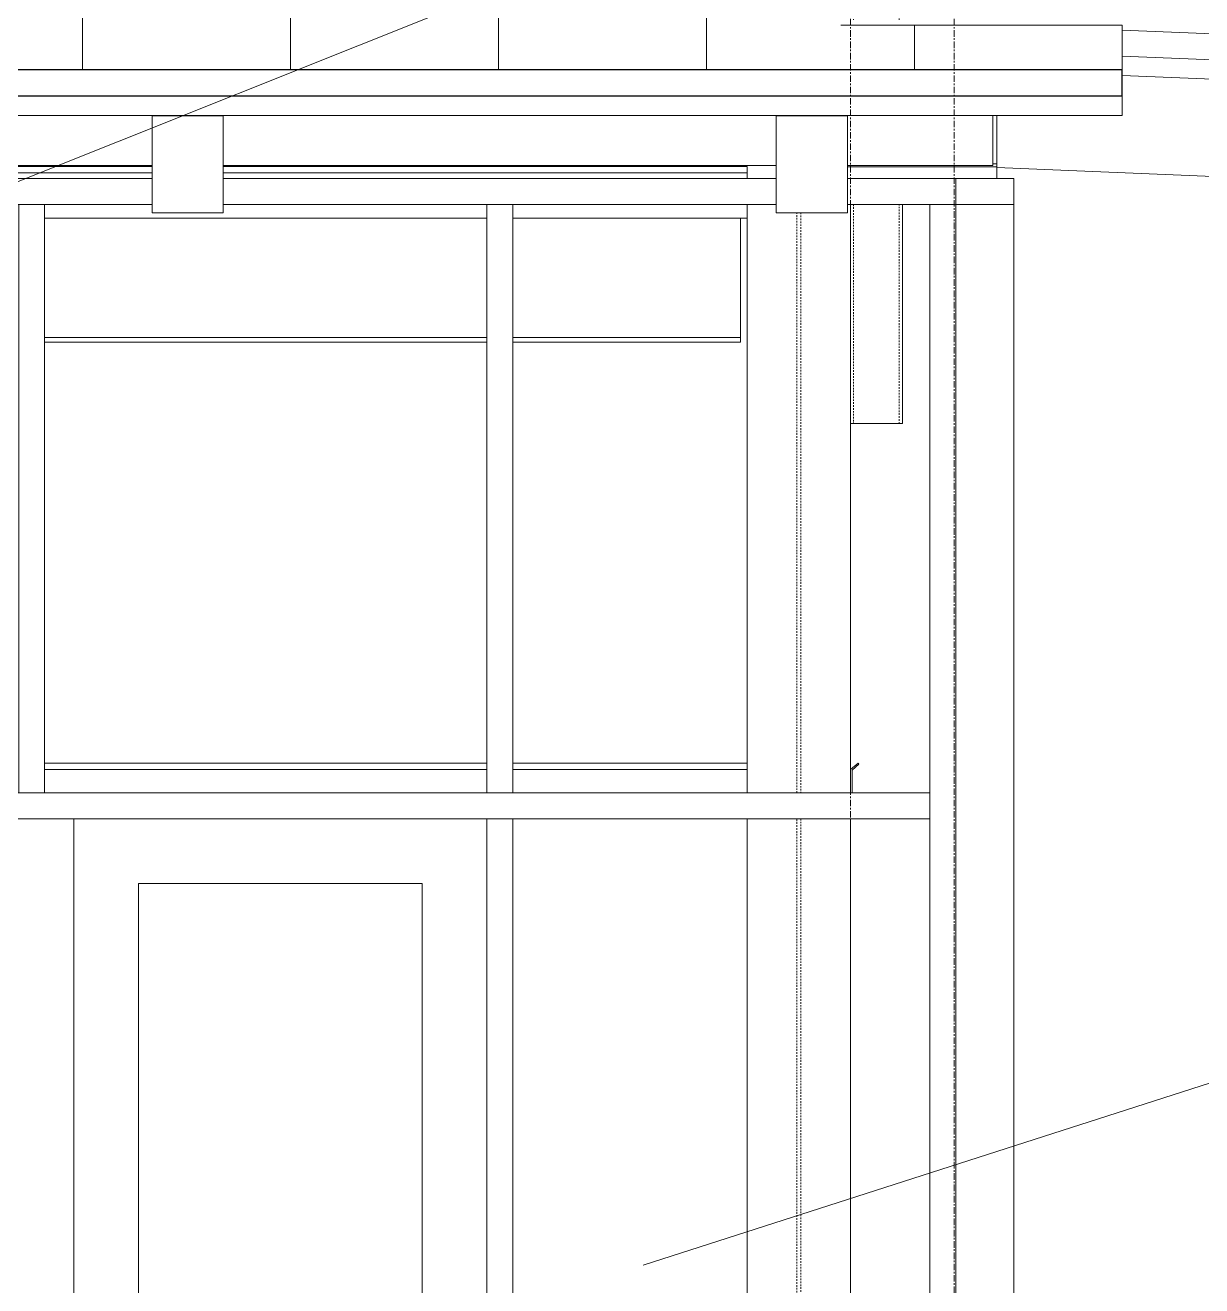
# Model space of a CAD drawing. Header units: inches. Extents: x 20230 to 40520, y -638 to 835.
# Drawn here: x 22723.5 to 22814.5, y 59.9 to 157.4 of the extents above; entities that cross this region are included whole.
import ezdxf

# ---------------------------------------------------------------- set-up
doc = ezdxf.new("R2010")
doc.units = ezdxf.units.IN
doc.header["$MEASUREMENT"] = 0
doc.linetypes.add('Grid Line 1_2_', pattern=[0.875, 0.5, -0.125, 0.125, -0.125])
doc.linetypes.add('Hidden 1_8_', pattern=[0.1875, 0.125, -0.0625])
for name, color, linetype, lineweight in [('A-ANNO-KEYN', 231, 'Continuous', 9), ('A-DOOR', 31, 'Continuous', 9), ('A-GLAZ-CWMG', 51, 'Continuous', 9), ('A-ROOF', 132, 'Continuous', 9), ('A-ROOF-PATT', 132, 'Continuous', 9), ('A-WALL', 113, 'Continuous', 9), ('A-WALL-PATT', 111, 'Continuous', 9), ('I-WALL', 2, 'Continuous', 9), ('S-BEAM', 12, 'Continuous', 9), ('S-COLS', 52, 'Continuous', 9), ('S-GRID', 1, 'Continuous', 9)]:
    doc.layers.add(name, color=color, linetype=linetype, lineweight=lineweight)

# ---------------------------------------------------------------- blocks, each defined once
blk = doc.blocks.new('Girt_C - 8_D-1405486-Elevation - West')
at = {"layer": 'S-BEAM'}
for p, q in [((22724.99, 100.302), (22759.178, 100.302)), ((22759.178, 99.82), (22724.99, 99.82)), ((22761.178, 100.302), (22779.303, 100.302)), ((22779.303, 99.82), (22761.178, 99.82)), ((22779.303, 100.302), (22779.303, 99.82)), ((22779.303, 99.82), (22779.303, 98))]:
    blk.add_line(p, q, dxfattribs=at)
blk = doc.blocks.new('W-Wide Flange-Column - B4_C-1389226-Elevation - West')
at = {"layer": 'S-COLS'}
for p, q in [((22779.303, 142.438), (22779.303, 100.303)), ((22787.303, 126.549), (22787.303, 98)), ((22779.303, 96), (22779.303, 2)), ((22787.303, 96), (22787.303, 2))]:
    blk.add_line(p, q, dxfattribs=at)
at = {"layer": 'S-COLS', "linetype": 'Hidden 1_8_'}
for p, q in [((22783.147, 98), (22783.147, 142.857)), ((22783.459, 142.857), (22783.459, 98)), ((22783.147, 2), (22783.147, 96)), ((22783.459, 96), (22783.459, 2))]:
    blk.add_line(p, q, dxfattribs=at)
blk = doc.blocks.new('Girt_C - 8_D-1472944-Elevation - West')
at = {"layer": 'S-BEAM'}
for p, q in [((22787.878, 100.303), (22787.303, 99.82)), ((22787.303, 99.82), (22787.303, 98)), ((22787.412, 99.769), (22787.949, 100.22)), ((22787.412, 98), (22787.412, 99.769)), ((22787.949, 100.22), (22787.878, 100.303))]:
    blk.add_line(p, q, dxfattribs=at)
blk = doc.blocks.new('HSS-Hollow Structural Section-Column - HSS4X4X1_4-1208398-Elevation - West')
at = {"layer": 'S-COLS', "linetype": 'Hidden 1_8_'}
for p, q in [((22787.536, 158.5), (22787.536, 157.76)), ((22791.07, 157.76), (22791.07, 158.5)), ((22787.536, 143.5), (22787.536, 126.549)), ((22791.07, 126.549), (22791.07, 143.5))]:
    blk.add_line(p, q, dxfattribs=at)
blk = doc.blocks.new('W-Wide Flange - W12X19-1098423-Elevation - West')
at = {"layer": 'S-BEAM'}
for p, q in [((22778.803, 142.438), (22778.803, 133.727)), ((22778.803, 133.727), (22778.803, 133.202)), ((22724.99, 133.202), (22759.178, 133.202)), ((22724.99, 132.852), (22759.178, 132.852)), ((22761.178, 133.202), (22778.803, 133.202)), ((22761.178, 132.852), (22778.803, 132.852)), ((22778.803, 133.202), (22778.803, 132.852))]:
    blk.add_line(p, q, dxfattribs=at)
blk = doc.blocks.new('Rectangular Mullion - Exterior 2_ x 4_5_-1142379-Elevation - West')
at = {"layer": 'A-GLAZ-CWMG'}
for p, q in [((22795.428, 2), (22795.428, 97)), ((22799.928, 97), (22799.928, 2)), ((22799.928, 2), (22795.428, 2))]:
    blk.add_line(p, q, dxfattribs=at)
blk = doc.blocks.new('Rectangular Mullion - Exterior 2_ x 4_5_-1142380-Elevation - West')
at = {"layer": 'A-GLAZ-CWMG'}
for p, q in [((22795.428, 143.5), (22799.928, 143.5)), ((22795.428, 97), (22795.428, 143.5)), ((22799.928, 143.5), (22799.928, 97))]:
    blk.add_line(p, q, dxfattribs=at)
blk = doc.blocks.new('Rectangular Mullion - Exterior 2_ x 4_5_-1142387-Elevation - West')
at = {"layer": 'A-GLAZ-CWMG'}
for p, q in [((22793.428, 97), (22793.428, 2)), ((22795.428, 2), (22795.428, 97)), ((22795.428, 2), (22793.428, 2))]:
    blk.add_line(p, q, dxfattribs=at)
blk = doc.blocks.new('Rectangular Mullion - Exterior 2_ x 4_5_-1142388-Elevation - West')
at = {"layer": 'A-GLAZ-CWMG'}
for p, q in [((22793.428, 143.5), (22795.428, 143.5)), ((22793.428, 143.5), (22793.428, 97)), ((22795.428, 97), (22795.428, 143.5))]:
    blk.add_line(p, q, dxfattribs=at)
blk = doc.blocks.new('Sliding Door - one-1327198-Elevation - West')
at = {"layer": 'A-DOOR'}
for p, q in [((22727.239, 0), (22727.239, 96)), ((22693.803, 5), (22693.803, 91)), ((22693.803, 91), (22722.239, 91)), ((22722.239, 91), (22722.239, 5)), ((22732.239, 91), (22732.239, 5)), ((22732.239, 91), (22754.178, 91)), ((22754.178, 5), (22754.178, 91)), ((22722.239, 5), (22693.803, 5)), ((22732.239, 5), (22754.178, 5))]:
    blk.add_line(p, q, dxfattribs=at)
blk = doc.blocks.new('Rectangular Mullion - Exterior 2_ x 4_5_-V6-Elevation - West')
at = {"layer": 'A-GLAZ-CWMG'}
for p, q in [((22723.99, 145.5), (22690.553, 145.5)), ((22690.553, 143.5), (22723.99, 143.5))]:
    blk.add_line(p, q, dxfattribs=at)
blk = doc.blocks.new('Rectangular Mullion - Exterior 2_ x 4_5_-1135276-Elevation - West')
at = {"layer": 'A-GLAZ-CWMG'}
for p, q in [((22588.553, 145.5), (22579.24, 145.5)), ((22615.428, 145.5), (22594.053, 145.5)), ((22579.24, 143.5), (22588.553, 143.5)), ((22594.053, 143.5), (22615.428, 143.5))]:
    blk.add_line(p, q, dxfattribs=at)
blk = doc.blocks.new('Rectangular Mullion - Exterior 2_ x 4_5_-1135281-Elevation - West')
at = {"layer": 'A-GLAZ-CWMG'}
for p, q in [((22651.615, 98), (22615.428, 98)), ((22615.428, 96), (22651.615, 96))]:
    blk.add_line(p, q, dxfattribs=at)
blk = doc.blocks.new('Rectangular Mullion - Exterior 2_ x 4_5_-1142343-Elevation - West')
at = {"layer": 'A-GLAZ-CWMG'}
for p, q in [((22614.428, 96), (22616.428, 96)), ((22614.428, 96), (22614.428, 2)), ((22616.428, 2), (22616.428, 96)), ((22616.428, 2), (22614.428, 2))]:
    blk.add_line(p, q, dxfattribs=at)
blk = doc.blocks.new('Rectangular Mullion - Exterior 2_ x 4_5_-1142344-Elevation - West')
at = {"layer": 'A-GLAZ-CWMG'}
for p, q in [((22614.428, 143.5), (22616.428, 143.5)), ((22614.428, 143.5), (22614.428, 98)), ((22616.428, 98), (22616.428, 143.5)), ((22616.428, 98), (22614.428, 98))]:
    blk.add_line(p, q, dxfattribs=at)
blk = doc.blocks.new('Rectangular Mullion - Exterior 2_ x 4_5_-1146371-Elevation - West')
at = {"layer": 'A-GLAZ-CWMG'}
for p, q in [((22795.428, 145.5), (22795.428, 143.5)), ((22799.928, 145.5), (22795.428, 145.5)), ((22799.928, 143.5), (22799.928, 145.5)), ((22795.428, 143.5), (22799.928, 143.5))]:
    blk.add_line(p, q, dxfattribs=at)
blk = doc.blocks.new('Rectangular Mullion - Exterior 2_ x 4_5_-1135331-Elevation - West')
at = {"layer": 'A-GLAZ-CWMG'}
for p, q in [((22781.553, 145.5), (22760.178, 145.5)), ((22795.428, 145.5), (22787.071, 145.5)), ((22795.428, 145.5), (22795.428, 143.5)), ((22760.178, 143.5), (22781.553, 143.5)), ((22787.071, 143.5), (22795.428, 143.5))]:
    blk.add_line(p, q, dxfattribs=at)
blk = doc.blocks.new('Rectangular Mullion - Exterior 2_ x 4_5_-1135333-Elevation - West')
at = {"layer": 'A-GLAZ-CWMG'}
for p, q in [((22793.428, 98), (22760.178, 98)), ((22793.428, 98), (22793.428, 96)), ((22760.178, 96), (22793.428, 96))]:
    blk.add_line(p, q, dxfattribs=at)
blk = doc.blocks.new('Dimension Lumber - 5_5 x 7_5 Glulam-1403169-Elevation - West')
at = {"layer": 'S-BEAM'}
for p, q in [((22787.053, 150.35), (22781.553, 150.35)), ((22781.553, 150.35), (22781.553, 142.857)), ((22787.053, 142.857), (22787.053, 150.35)), ((22781.553, 142.857), (22787.053, 142.857))]:
    blk.add_line(p, q, dxfattribs=at)
blk = doc.blocks.new('Dimension Lumber - 5_5 x 7_5 Glulam-1403170-Elevation - West')
at = {"layer": 'S-BEAM'}
for p, q in [((22808.303, 153.465), (22859.052, 151.35)), ((22859.052, 151.35), (22858.739, 143.857)), ((22858.739, 143.857), (22798.615, 146.362))]:
    blk.add_line(p, q, dxfattribs=at)
blk = doc.blocks.new('Girt_C - 8_D-V11-Elevation - West')
at = {"layer": 'S-BEAM'}
for p, q in [((22690.553, 146.42), (22733.303, 146.42)), ((22738.803, 146.42), (22779.303, 146.42)), ((22779.303, 146.42), (22779.303, 145.938)), ((22733.303, 145.938), (22690.553, 145.938)), ((22779.303, 145.938), (22738.803, 145.938)), ((22779.303, 145.938), (22779.303, 145.5)), ((22779.303, 143.5), (22779.303, 142.625)), ((22724.99, 142.438), (22759.178, 142.438)), ((22761.178, 142.438), (22779.303, 142.438)), ((22779.303, 142.625), (22779.303, 142.438))]:
    blk.add_line(p, q, dxfattribs=at)
blk = doc.blocks.new('HSS-Hollow Structural Section - HSS1-1_2X1-1_2X1_8 - Obsolete-1396638-Elevation - West')
at = {"layer": 'S-BEAM'}
for p, q in [((22808.303, 151.906), (22542.928, 151.906)), ((22808.303, 151.906), (22808.303, 151.863)), ((22808.303, 151.863), (22808.303, 151.621)), ((22808.303, 151.621), (22808.303, 150.586)), ((22542.928, 150.364), (22808.303, 150.364)), ((22808.303, 150.586), (22808.303, 150.364))]:
    blk.add_line(p, q, dxfattribs=at)

msp = doc.modelspace()

# ---------------------------------------------------------------- hatches: boundary and pattern name
at = {"layer": 'A-ROOF-PATT'}
h = msp.add_hatch(dxfattribs=at)
h.set_pattern_fill('FP_2', color=256, style=0, pattern_type=2)
h.set_pattern_definition([(90, (180.953, -760.156), (-16.082, 1e-15), [])])
h.paths.add_polyline_path([(22666.028, 153.894), (22808.303, 153.894), (22808.303, 157.353), (22786.553, 157.353), (22786.553, 158.5), (22617.803, 158.5), (22617.803, 157.504), (22613.053, 157.504), (22613.053, 158.5), (22545.003, 158.5), (22544.985, 157.823), (22543.921, 157.768), (22541.103, 157.824), (22541.103, 158.5), (22352.003, 158.5), (22351.98, 157.824), (22350.921, 157.77), (22348.103, 157.826), (22348.103, 158.5), (22338.74, 158.5), (22338.74, 187.439), (21121.803, 187.452), (21121.803, 187.603), (20889.053, 187.603), (20889.053, 157.874), (20878.553, 157.874), (20878.553, 154.728), (22519.053, 154.686), (22519.053, 153.894), (22661.186, 153.894)], flags=0)
at = {"layer": 'A-WALL-PATT'}
h = msp.add_hatch(dxfattribs=at)
h.set_pattern_fill('FP_1', color=256, style=0, pattern_type=2)
h.set_pattern_definition([(90, (22247.58, 677.25), (-193, -193), [48, -145]), (180, (22247.58, 677.25), (-2e-14, -193), [96.25, -96.75]), (270, (22151.33, 725.25), (-193, -193), [48, -145]), (180, (22247.58, 725.25), (-2e-14, -193), [96.25, -96.75]), (270, (22151.08, 725.25), (-193, -193), [48, -145]), (180, (22151.08, 725.25), (-2e-14, -193), [96.25, -96.75]), (90, (22054.83, 677.25), (-193, -193), [48, -145]), (180, (22151.08, 677.25), (-2e-14, -193), [96.25, -96.75]), (90, (22199.58, 725.5), (-193, -193), [48, -145]), (180, (22247.83, 725.5), (-2e-14, -193), [48.25, -144.75]), (180, (22247.83, 773.5), (-2e-14, -193), [48.25, -144.75]), (90, (22103.08, 725.5), (-193, -193), [48, -145]), (180, (22199.33, 725.5), (-2e-14, -193), [96.25, -96.75]), (270, (22199.33, 773.5), (-193, -193), [48, -145]), (180, (22199.33, 773.5), (-2e-14, -193), [96.25, -96.75]), (180, (22102.83, 725.5), (-2e-14, -193), [48, -145]), (270, (22102.83, 773.5), (-193, -193), [48, -145]), (180, (22102.83, 773.5), (-2e-14, -193), [48, -145]), (90, (22247.58, 773.75), (-193, -193), [48, -145]), (180, (22247.58, 773.75), (-2e-14, -193), [96.25, -96.75]), (270, (22151.33, 821.75), (-193, -193), [48, -145]), (180, (22247.58, 821.75), (-2e-14, -193), [96.25, -96.75]), (270, (22151.08, 821.75), (-193, -193), [48, -145]), (180, (22151.08, 821.75), (-2e-14, -193), [96.25, -96.75]), (270, (22054.83, 821.75), (-193, -193), [48, -145]), (180, (22151.08, 773.75), (-2e-14, -193), [96.25, -96.75]), (90, (22199.58, 822), (-193, -193), [48, -145]), (180, (22247.83, 822), (-2e-14, -193), [48.25, -144.75]), (180, (22247.83, 870), (-2e-14, -193), [48.25, -144.75]), (90, (22103.08, 822), (-193, -193), [48, -145]), (180, (22199.33, 822), (-2e-14, -193), [96.25, -96.75]), (270, (22199.33, 870), (-193, -193), [48, -145]), (180, (22199.33, 870), (-2e-14, -193), [96.25, -96.75]), (180, (22102.83, 822), (-2e-14, -193), [48, -145]), (270, (22102.83, 870), (-193, -193), [48, -145]), (180, (22102.83, 870), (-2e-14, -193), [48, -145])])
h.paths.add_polyline_path([(22787.053, 145.5), (22798.615, 145.5), (22798.615, 150.364), (22798.303, 150.364), (22798.303, 146.5), (22787.053, 146.5)], flags=0)

# ---------------------------------------------------------------- linework, layer by layer
at = {"layer": 'A-ANNO-KEYN', "color": 153}
for p, q in [((22468.827, 43.638), (22969.883, 244.021)), ((22771.274, 61.485), (22969.883, 125.355))]:
    msp.add_line(p, q, dxfattribs=at)
at = {"layer": 'A-ROOF'}
for p, q in [((22808.303, 157.353), (22786.553, 157.353)), ((22808.303, 153.894), (22808.303, 157.353)), ((22808.303, 156.968), (22885.615, 153.747)), ((22808.303, 154.966), (22885.615, 151.745))]:
    msp.add_line(p, q, dxfattribs=at)
at = {"layer": 'A-ROOF', "lineweight": 25}
for p, q in [((22808.303, 153.894), (22519.053, 153.894)), ((22808.303, 151.892), (22808.303, 153.894)), ((22519.053, 151.892), (22808.303, 151.892))]:
    msp.add_line(p, q, dxfattribs=at)
at = {"layer": 'A-WALL'}
msp.add_line((22798.615, 150.364), (22798.615, 145.5), dxfattribs=at)
at = {"layer": 'I-WALL'}
for p, q in [((22798.303, 146.5), (22798.303, 150.364)), ((22690.553, 146.5), (22733.303, 146.5)), ((22738.803, 146.5), (22781.553, 146.5)), ((22787.071, 146.5), (22798.303, 146.5))]:
    msp.add_line(p, q, dxfattribs=at)
at = {"layer": 'S-COLS'}
for p, q in [((22787.303, 143.5), (22787.303, 126.549)), ((22791.303, 126.549), (22791.303, 143.5)), ((22787.769, 126.549), (22787.303, 126.549)), ((22790.837, 126.549), (22787.769, 126.549)), ((22791.303, 126.549), (22790.837, 126.549))]:
    msp.add_line(p, q, dxfattribs=at)
at = {"layer": 'S-GRID', "linetype": 'Grid Line 1_2_'}
for p, q in [((22787.303, -273.161), (22787.303, 738.657)), ((22787.303, -273.161), (22787.303, 738.657)), ((22795.303, -273.161), (22795.303, 738.657)), ((22795.303, -273.161), (22795.303, 738.657))]:
    msp.add_line(p, q, dxfattribs=at)

# ---------------------------------------------------------------- block references
at = {"layer": 'A-DOOR'}
msp.add_blockref('Sliding Door - one-1327198-Elevation - West', (0, 0), dxfattribs=at)
at = {"layer": 'A-GLAZ-CWMG'}
for name, p in [('Rectangular Mullion - Exterior 2_ x 4_5_-V6-Elevation - West', (0, 0)), ('Rectangular Mullion - Exterior 2_ x 4_5_-1135276-Elevation - West', (144.75, 0)), ('Rectangular Mullion - Exterior 2_ x 4_5_-1135331-Elevation - West', (0, 0)), ('Rectangular Mullion - Exterior 2_ x 4_5_-1146371-Elevation - West', (0, 0)), ('Rectangular Mullion - Exterior 2_ x 4_5_-1142344-Elevation - West', (108.562, 0)), ('Rectangular Mullion - Exterior 2_ x 4_5_-1142344-Elevation - West', (144.75, 0)), ('Rectangular Mullion - Exterior 2_ x 4_5_-1142388-Elevation - West', (0, 0)), ('Rectangular Mullion - Exterior 2_ x 4_5_-1142380-Elevation - West', (0, 0)), ('Rectangular Mullion - Exterior 2_ x 4_5_-1135281-Elevation - West', (72.375, 0)), ('Rectangular Mullion - Exterior 2_ x 4_5_-1135281-Elevation - West', (108.562, 0)), ('Rectangular Mullion - Exterior 2_ x 4_5_-1135333-Elevation - West', (0, 0)), ('Rectangular Mullion - Exterior 2_ x 4_5_-1142387-Elevation - West', (0, 0)), ('Rectangular Mullion - Exterior 2_ x 4_5_-1142379-Elevation - West', (0, 0)), ('Rectangular Mullion - Exterior 2_ x 4_5_-1142343-Elevation - West', (144.75, 0))]:
    msp.add_blockref(name, p, dxfattribs=at)
at = {"layer": 'S-BEAM'}
for name, p in [('Dimension Lumber - 5_5 x 7_5 Glulam-1403170-Elevation - West', (0, 0)), ('HSS-Hollow Structural Section - HSS1-1_2X1-1_2X1_8 - Obsolete-1396638-Elevation - West', (0, 0)), ('Dimension Lumber - 5_5 x 7_5 Glulam-1403169-Elevation - West', (-48.25, 0)), ('Dimension Lumber - 5_5 x 7_5 Glulam-1403169-Elevation - West', (0, 0)), ('Girt_C - 8_D-V11-Elevation - West', (0, 0)), ('W-Wide Flange - W12X19-1098423-Elevation - West', (0, 0)), ('Girt_C - 8_D-1405486-Elevation - West', (0, 0)), ('Girt_C - 8_D-1472944-Elevation - West', (0, 0))]:
    msp.add_blockref(name, p, dxfattribs=at)
at = {"layer": 'S-COLS', "linetype": 'Hidden 1_8_'}
msp.add_blockref('HSS-Hollow Structural Section-Column - HSS4X4X1_4-1208398-Elevation - West', (0, 0), dxfattribs=at)
at = {"layer": 'S-COLS'}
msp.add_blockref('W-Wide Flange-Column - B4_C-1389226-Elevation - West', (0, 0), dxfattribs=at)

doc.saveas('drawing.dxf')
